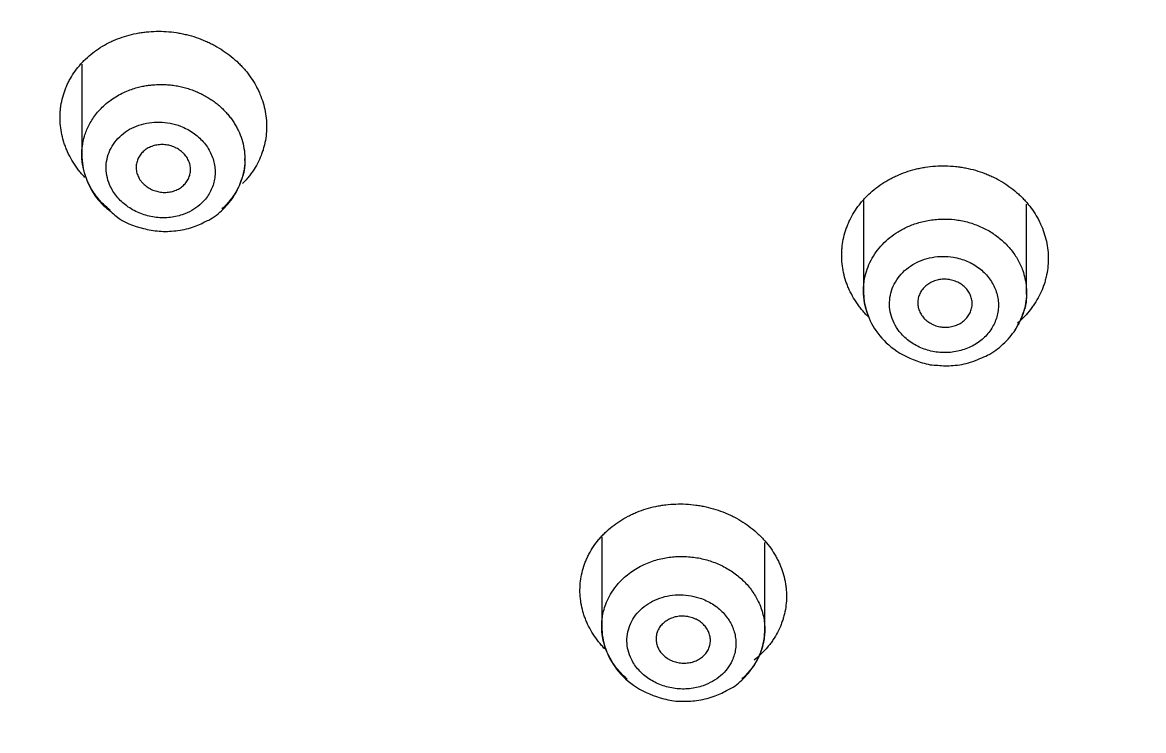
# Model space of a CAD drawing. Header units: millimetres. Extents: x 6110 to 6704, y -2661 to -1821.
# Drawn here: x 6330.16 to 6335.31, y -2176.34 to -2173.09 of the extents above; entities that cross this region are included whole.
import ezdxf

# ---------------------------------------------------------------- set-up
doc = ezdxf.new("R2010")
doc.units = ezdxf.units.MM
doc.header["$LTSCALE"] = 0.1
doc.linetypes.add('HIDDEN2', pattern=[4.7625, 3.175, -1.5875])
doc.layers.add('1', color=4, linetype='HIDDEN2', lineweight=13)
doc.layers.add('DIM', color=3, linetype='Continuous', lineweight=9)

msp = doc.modelspace()

# ---------------------------------------------------------------- hatches: boundary and pattern name
at = {"layer": 'DIM'}
h = msp.add_hatch(dxfattribs=at)
h.set_pattern_fill('ANSI31', color=2)
edge = h.paths.add_edge_path()
edge.add_line((6619.6172, -2595.9805), (6619.6172, -1962.2056))
edge.add_line((6634.6172, -1966.1101), (6619.6172, -1966.1101))
edge.add_line((6634.6172, -2610.9805), (6634.6172, -1966.1101))
edge.add_line((6634.6172, -2610.9805), (6184.4567, -2610.9805))
edge.add_line((6619.6172, -2595.9805), (6184.4567, -2595.9805))
edge.add_line((6184.4567, -2610.9805), (6184.4567, -2595.9805))

# ---------------------------------------------------------------- linework, layer by layer
at = {"layer": '1', "color": 7, "linetype": 'Continuous', "lineweight": -3}
for p, q in [((6330.4284, -2173.2795), (6330.4284, -2173.695)), ((6334.0232, -2173.9065), (6334.0232, -2174.3218)), ((6334.7732, -2174.3295), (6334.7732, -2173.9235)), ((6332.8195, -2175.4553), (6332.8195, -2175.8656)), ((6333.5695, -2175.8798), (6333.5695, -2175.479))]:
    msp.add_line(p, q, dxfattribs=at)
for centre, major_axis, start_param, end_param in [((6338.0093, -2168.509), (-13.75, 0), 3.141606, 7.301236), ((6338.0093, -2168.8384), (13.1753, 0), 4.984867, 10.723113)]:
    msp.add_ellipse(centre, major_axis=major_axis, ratio=0.906308, start_param=start_param, end_param=end_param, dxfattribs=at)
for points, knots in [([(6330.4424, -2173.8005), (6330.4372, -2173.7949), (6330.4321, -2173.7892), (6330.4223, -2173.7777), (6330.4177, -2173.7719), (6330.4087, -2173.7602), (6330.4044, -2173.7542), (6330.3838, -2173.7243), (6330.37, -2173.6993), (6330.3563, -2173.6667), (6330.3537, -2173.6601), (6330.3489, -2173.6468), (6330.3466, -2173.6401), (6330.3405, -2173.6199), (6330.3373, -2173.6064), (6330.3297, -2173.5658), (6330.3276, -2173.5386), (6330.3289, -2173.5043), (6330.3294, -2173.4974), (6330.3306, -2173.4839), (6330.3315, -2173.4771), (6330.3345, -2173.457), (6330.3401, -2173.4306), (6330.3486, -2173.4048), (6330.3561, -2173.3858), (6330.3588, -2173.3795), (6330.3645, -2173.3669), (6330.3676, -2173.3608), (6330.3836, -2173.3304), (6330.3991, -2173.3077), (6330.4216, -2173.281), (6330.4262, -2173.2758), (6330.4359, -2173.2655), (6330.4409, -2173.2605), (6330.4563, -2173.2457), (6330.4671, -2173.2364), (6330.5009, -2173.21), (6330.5253, -2173.1946), (6330.5582, -2173.1779), (6330.565, -2173.1747), (6330.5786, -2173.1686), (6330.5855, -2173.1657), (6330.6063, -2173.1575), (6330.6346, -2173.1479), (6330.664, -2173.1408), (6330.6864, -2173.1364), (6330.6939, -2173.1351), (6330.7091, -2173.1328), (6330.7168, -2173.1318), (6330.7553, -2173.1277), (6330.7862, -2173.1272), (6330.8325, -2173.1303), (6330.848, -2173.132), (6330.8712, -2173.1355), (6330.879, -2173.1369), (6330.8944, -2173.1399), (6330.902, -2173.1416), (6330.9399, -2173.1508), (6330.9693, -2173.1607), (6331.0048, -2173.1761), (6331.0118, -2173.1794), (6331.0258, -2173.1862), (6331.0327, -2173.1898), (6331.0531, -2173.2009), (6331.0662, -2173.2088), (6331.1042, -2173.2341), (6331.1276, -2173.253), (6331.1545, -2173.2792), (6331.1598, -2173.2846), (6331.17, -2173.2955), (6331.1749, -2173.301), (6331.1892, -2173.3179), (6331.2069, -2173.3411), (6331.2221, -2173.3655), (6331.2325, -2173.3844), (6331.2358, -2173.3908), (6331.242, -2173.4037), (6331.245, -2173.4102), (6331.2588, -2173.443), (6331.2669, -2173.4697), (6331.2745, -2173.5104), (6331.2763, -2173.5241), (6331.2779, -2173.5449), (6331.2782, -2173.5518), (6331.2785, -2173.5655), (6331.2784, -2173.5723), (6331.2771, -2173.6064), (6331.2731, -2173.6332), (6331.2643, -2173.6662), (6331.2623, -2173.6728), (6331.258, -2173.6858), (6331.2557, -2173.6923), (6331.2482, -2173.7114), (6331.2368, -2173.7362), (6331.2227, -2173.7597), (6331.2111, -2173.7769), (6331.2071, -2173.7826), (6331.1986, -2173.7937), (6331.1942, -2173.7992), (6331.1828, -2173.8127), (6331.1757, -2173.8206), (6331.1682, -2173.8282)], [0, 0, 0, 0, 0.011173, 0.011173, 0.02198, 0.02198, 0.032786, 0.032786, 0.07601, 0.07601, 0.086816, 0.086816, 0.097623, 0.097623, 0.119235, 0.119235, 0.162459, 0.162459, 0.173265, 0.173265, 0.184072, 0.184072, 0.205684, 0.227296, 0.227296, 0.238102, 0.238102, 0.248908, 0.248908, 0.292133, 0.292133, 0.302939, 0.302939, 0.313745, 0.313745, 0.335358, 0.335358, 0.378582, 0.378582, 0.389388, 0.389388, 0.400194, 0.400194, 0.421807, 0.443419, 0.443419, 0.454225, 0.454225, 0.465031, 0.465031, 0.508256, 0.508256, 0.529868, 0.529868, 0.540674, 0.540674, 0.55148, 0.55148, 0.594705, 0.594705, 0.605511, 0.605511, 0.616317, 0.616317, 0.637929, 0.637929, 0.681154, 0.681154, 0.69196, 0.69196, 0.702766, 0.702766, 0.724378, 0.745991, 0.745991, 0.756797, 0.756797, 0.767603, 0.767603, 0.810827, 0.810827, 0.83244, 0.83244, 0.843246, 0.843246, 0.854052, 0.854052, 0.897277, 0.897277, 0.908083, 0.908083, 0.918889, 0.918889, 0.940501, 0.962113, 0.962113, 0.97292, 0.97292, 0.983726, 0.983726, 1, 1, 1, 1]), ([(6330.4284, -2173.6951), (6330.4284, -2173.6822), (6330.4303, -2173.6535), (6330.44, -2173.6082), (6330.4596, -2173.5594), (6330.4903, -2173.5105), (6330.5264, -2173.4718), (6330.5617, -2173.4436), (6330.5912, -2173.4246), (6330.6204, -2173.4095), (6330.6487, -2173.3977), (6330.6756, -2173.3888), (6330.7007, -2173.3823), (6330.7238, -2173.3779), (6330.7446, -2173.3751), (6330.7629, -2173.3735), (6330.7787, -2173.3728), (6330.7919, -2173.3726), (6330.8086, -2173.3729), (6330.8295, -2173.3741), (6330.8553, -2173.3772), (6330.8807, -2173.3819), (6330.9055, -2173.388), (6330.9296, -2173.3955), (6330.953, -2173.4043), (6330.9755, -2173.4144), (6330.9971, -2173.4257), (6331.0176, -2173.4381), (6331.0371, -2173.4515), (6331.0554, -2173.4659), (6331.0726, -2173.4811), (6331.0885, -2173.497), (6331.1032, -2173.5137), (6331.1165, -2173.5309), (6331.1286, -2173.5486), (6331.1394, -2173.5668), (6331.1521, -2173.5917), (6331.1652, -2173.6249), (6331.1755, -2173.6674), (6331.1783, -2173.6981), (6331.1784, -2173.7144), (6331.1784, -2173.7156)], [0, 0, 0, 0, 0.036838, 0.082723, 0.132706, 0.186787, 0.244965, 0.278572, 0.309943, 0.33908, 0.36598, 0.390645, 0.413074, 0.433266, 0.451221, 0.46694, 0.480421, 0.491666, 0.500672, 0.522909, 0.54496, 0.566826, 0.588508, 0.610006, 0.63132, 0.652451, 0.673399, 0.694164, 0.714747, 0.735148, 0.755368, 0.775407, 0.795266, 0.814945, 0.834444, 0.853764, 0.872905, 0.912015, 0.95325, 0.996613, 1, 1, 1, 1]), ([(6330.9709, -2173.9262), (6330.9785, -2173.9196), (6330.9927, -2173.9056), (6331.0106, -2173.8821), (6331.0246, -2173.8566), (6331.0347, -2173.8295), (6331.0406, -2173.8014), (6331.0422, -2173.7726), (6331.0397, -2173.7436), (6331.0327, -2173.7151), (6331.0216, -2173.6873), (6331.0066, -2173.6609), (6330.9878, -2173.6363), (6330.9655, -2173.614), (6330.9404, -2173.5943), (6330.9126, -2173.5775), (6330.8779, -2173.5618), (6330.8356, -2173.5495), (6330.7864, -2173.5442), (6330.7373, -2173.5471), (6330.6905, -2173.5585), (6330.6473, -2173.5776), (6330.6098, -2173.6041), (6330.579, -2173.6367), (6330.5565, -2173.6743), (6330.5427, -2173.7153), (6330.5387, -2173.7584), (6330.5442, -2173.8018), (6330.5578, -2173.8392), (6330.5753, -2173.87), (6330.5941, -2173.8946), (6330.6163, -2173.9169), (6330.6414, -2173.9367), (6330.6691, -2173.9535), (6330.6989, -2173.967), (6330.7303, -2173.9772), (6330.7626, -2173.9837), (6330.7954, -2173.9863), (6330.8281, -2173.9854), (6330.8601, -2173.9806), (6330.8961, -2173.9707), (6330.9345, -2173.9537), (6330.9595, -2173.936), (6330.9709, -2173.9262)], [0, 0, 0, 0, 0.021018, 0.041797, 0.062698, 0.083623, 0.104338, 0.125218, 0.146088, 0.166789, 0.187717, 0.208588, 0.229275, 0.250184, 0.271084, 0.291777, 0.312657, 0.343862, 0.375091, 0.406246, 0.437544, 0.46878, 0.500104, 0.531348, 0.562583, 0.593855, 0.625032, 0.656283, 0.687489, 0.708341, 0.729063, 0.749993, 0.77081, 0.791522, 0.812476, 0.83334, 0.854042, 0.874933, 0.895897, 0.916603, 0.937404, 0.96884, 1, 1, 1, 1]), ([(6325.4662, -2173.63), (6325.5679, -2173.8542), (6325.8634, -2174.4465), (6326.4568, -2175.3608), (6327.2417, -2176.3581), (6328.1332, -2177.2793), (6329.1185, -2178.1175), (6330.1898, -2178.8631), (6331.3353, -2179.5125), (6332.5483, -2180.0467), (6333.3933, -2180.3577), (6333.8352, -2180.4704), (6333.8448, -2180.4729)], [0, 0, 0, 0, 0.068553, 0.18436, 0.300257, 0.416246, 0.532326, 0.648492, 0.764733, 0.881039, 0.997401, 1, 1, 1, 1]), ([(6330.8913, -2173.8407), (6330.8855, -2173.8456), (6330.8792, -2173.8498), (6330.869, -2173.8553), (6330.8655, -2173.857), (6330.8583, -2173.86), (6330.8545, -2173.8614), (6330.8432, -2173.865), (6330.8354, -2173.8667), (6330.8234, -2173.8683), (6330.8194, -2173.8686), (6330.8112, -2173.8689), (6330.8071, -2173.8689), (6330.7949, -2173.8684), (6330.7868, -2173.8673), (6330.7747, -2173.8647), (6330.7707, -2173.8636), (6330.7629, -2173.8612), (6330.7552, -2173.8584), (6330.7478, -2173.855), (6330.7406, -2173.8513), (6330.7371, -2173.8493), (6330.7268, -2173.8428), (6330.7205, -2173.8379), (6330.7118, -2173.8299), (6330.7091, -2173.8271), (6330.7052, -2173.8228), (6330.7039, -2173.8213), (6330.7015, -2173.8182), (6330.7003, -2173.8167), (6330.6946, -2173.809), (6330.6908, -2173.8025), (6330.6861, -2173.7923), (6330.6848, -2173.7888), (6330.6824, -2173.7817), (6330.6814, -2173.7782), (6330.6791, -2173.7675), (6330.6783, -2173.7604), (6330.6784, -2173.7495), (6330.6786, -2173.7459), (6330.6795, -2173.7388), (6330.6807, -2173.7318), (6330.6828, -2173.7249), (6330.6852, -2173.7181), (6330.6866, -2173.7148), (6330.6914, -2173.7051), (6330.6952, -2173.699), (6330.7021, -2173.6904), (6330.7045, -2173.6876), (6330.7098, -2173.6822), (6330.7125, -2173.6797), (6330.7212, -2173.6725), (6330.7275, -2173.6683), (6330.7377, -2173.6628), (6330.7413, -2173.6611), (6330.7485, -2173.658), (6330.7558, -2173.6553), (6330.7635, -2173.6533), (6330.7713, -2173.6515), (6330.7753, -2173.6508), (6330.7874, -2173.6492), (6330.7955, -2173.6489), (6330.8077, -2173.6494), (6330.8117, -2173.6498), (6330.8199, -2173.6508), (6330.824, -2173.6516), (6330.836, -2173.6542), (6330.8438, -2173.6566), (6330.8533, -2173.6605), (6330.8552, -2173.6613), (6330.8589, -2173.663), (6330.8607, -2173.6639), (6330.8662, -2173.6667), (6330.8697, -2173.6687), (6330.8799, -2173.6751), (6330.8862, -2173.6799), (6330.8935, -2173.6867), (6330.8949, -2173.688), (6330.8976, -2173.6909), (6330.9017, -2173.6951), (6330.9077, -2173.7026), (6330.9119, -2173.709), (6330.9158, -2173.7155), (6330.9175, -2173.7189), (6330.9222, -2173.7291), (6330.9245, -2173.7361), (6330.9269, -2173.7468), (6330.9275, -2173.7504), (6330.9282, -2173.7576), (6330.9284, -2173.7613), (6330.9283, -2173.772), (6330.9275, -2173.7791), (6330.925, -2173.7896), (6330.924, -2173.7931), (6330.9216, -2173.7999), (6330.9188, -2173.8065), (6330.9153, -2173.8128), (6330.9114, -2173.8189), (6330.9093, -2173.8219), (6330.9024, -2173.8306), (6330.8972, -2173.8359), (6330.8913, -2173.8407)], [0, 0, 0, 0, 0.03125, 0.03125, 0.046875, 0.046875, 0.0625, 0.0625, 0.09375, 0.09375, 0.109375, 0.109375, 0.125, 0.125, 0.15625, 0.15625, 0.171875, 0.171875, 0.1875, 0.203125, 0.203125, 0.21875, 0.21875, 0.25, 0.25, 0.265625, 0.265625, 0.273438, 0.273438, 0.28125, 0.28125, 0.3125, 0.3125, 0.328125, 0.328125, 0.34375, 0.34375, 0.375, 0.375, 0.390625, 0.390625, 0.40625, 0.421875, 0.421875, 0.4375, 0.4375, 0.46875, 0.46875, 0.484375, 0.484375, 0.5, 0.5, 0.53125, 0.53125, 0.546875, 0.546875, 0.5625, 0.578125, 0.578125, 0.59375, 0.59375, 0.625, 0.625, 0.640625, 0.640625, 0.65625, 0.65625, 0.6875, 0.6875, 0.695313, 0.695313, 0.703125, 0.703125, 0.71875, 0.71875, 0.75, 0.75, 0.757813, 0.757813, 0.765625, 0.78125, 0.796875, 0.796875, 0.8125, 0.8125, 0.84375, 0.84375, 0.859375, 0.859375, 0.875, 0.875, 0.90625, 0.90625, 0.921875, 0.921875, 0.9375, 0.953125, 0.953125, 0.96875, 0.96875, 1, 1, 1, 1]), ([(6330.5586, -2173.9507), (6330.556, -2173.9486), (6330.5506, -2173.9443), (6330.5314, -2173.9277), (6330.5031, -2173.8986), (6330.4715, -2173.854), (6330.4477, -2173.8052), (6330.4326, -2173.7535), (6330.4286, -2173.7163), (6330.4284, -2173.6968), (6330.4284, -2173.6951)], [0, 0, 0, 0, 0.032176, 0.066715, 0.246001, 0.427132, 0.610135, 0.795039, 0.981871, 1, 1, 1, 1]), ([(6330.4285, -2173.696), (6330.4291, -2173.7308), (6330.4406, -2173.7996), (6330.4872, -2173.8922), (6330.5368, -2173.9382), (6330.5625, -2173.9564)], [0, 0, 0, 0, 0.337769, 0.706022, 1, 1, 1, 1]), ([(6331.1784, -2173.7156), (6331.1784, -2173.7303), (6331.1762, -2173.7608), (6331.1692, -2173.7907), (6331.1644, -2173.8059)], [0, 0, 0, 0, 0.480067, 1, 1, 1, 1]), ([(6334.046, -2174.4416), (6334.0403, -2174.436), (6334.0347, -2174.4301), (6334.0244, -2174.4187), (6334.0195, -2174.4132), (6334.0103, -2174.4019), (6334.0059, -2174.3962), (6333.9845, -2174.3673), (6333.9701, -2174.3429), (6333.9554, -2174.3109), (6333.9526, -2174.3044), (6333.9474, -2174.2913), (6333.945, -2174.2847), (6333.9384, -2174.2648), (6333.9347, -2174.2515), (6333.9259, -2174.2112), (6333.923, -2174.1839), (6333.9232, -2174.1494), (6333.9235, -2174.1425), (6333.9243, -2174.1288), (6333.925, -2174.122), (6333.9274, -2174.1017), (6333.9321, -2174.0748), (6333.9398, -2174.0485), (6333.9467, -2174.0289), (6333.9492, -2174.0224), (6333.9545, -2174.0095), (6333.9574, -2174.0032), (6333.9725, -2173.9718), (6333.9872, -2173.948), (6334.0089, -2173.92), (6334.0134, -2173.9145), (6334.0227, -2173.9037), (6334.0276, -2173.8983), (6334.0426, -2173.8826), (6334.0531, -2173.8726), (6334.0861, -2173.8443), (6334.1101, -2173.8274), (6334.1426, -2173.8089), (6334.1492, -2173.8053), (6334.1627, -2173.7985), (6334.1695, -2173.7952), (6334.1901, -2173.7859), (6334.2182, -2173.7747), (6334.2474, -2173.766), (6334.2697, -2173.7605), (6334.2772, -2173.7588), (6334.2924, -2173.7557), (6334.3, -2173.7543), (6334.3385, -2173.7483), (6334.3693, -2173.7462), (6334.4158, -2173.747), (6334.4313, -2173.748), (6334.4546, -2173.7504), (6334.4624, -2173.7514), (6334.4779, -2173.7538), (6334.4856, -2173.7551), (6334.5237, -2173.7625), (6334.5533, -2173.771), (6334.5891, -2173.7848), (6334.5963, -2173.7878), (6334.6104, -2173.7939), (6334.6174, -2173.7972), (6334.638, -2173.8074), (6334.6513, -2173.8147), (6334.6898, -2173.8383), (6334.7137, -2173.8561), (6334.7413, -2173.8812), (6334.7467, -2173.8863), (6334.7571, -2173.8968), (6334.7622, -2173.9021), (6334.7768, -2173.9183), (6334.7952, -2173.9407), (6334.811, -2173.9645), (6334.8219, -2173.983), (6334.8254, -2173.9892), (6334.832, -2174.0019), (6334.8351, -2174.0083), (6334.8498, -2174.0405), (6334.8587, -2174.0668), (6334.8675, -2174.1074), (6334.8697, -2174.1211), (6334.8726, -2174.1487), (6334.8733, -2174.1625), (6334.873, -2174.2036), (6334.8698, -2174.2308), (6334.862, -2174.2644), (6334.8603, -2174.2711), (6334.8564, -2174.2844), (6334.8543, -2174.291), (6334.8474, -2174.3106), (6334.8368, -2174.3361), (6334.8234, -2174.3606), (6334.8124, -2174.3785), (6334.8085, -2174.3844), (6334.8004, -2174.396), (6334.7962, -2174.4018), (6334.7743, -2174.43), (6334.7544, -2174.4509), (6334.7321, -2174.47)], [0, 0, 0, 0, 0.011525, 0.011525, 0.022041, 0.022041, 0.032557, 0.032557, 0.074619, 0.074619, 0.085135, 0.085135, 0.095651, 0.095651, 0.116682, 0.116682, 0.158745, 0.158745, 0.169261, 0.169261, 0.179776, 0.179776, 0.200808, 0.221839, 0.221839, 0.232355, 0.232355, 0.24287, 0.24287, 0.284933, 0.284933, 0.295449, 0.295449, 0.305965, 0.305965, 0.326996, 0.326996, 0.369059, 0.369059, 0.379574, 0.379574, 0.39009, 0.39009, 0.411121, 0.432153, 0.432153, 0.442669, 0.442669, 0.453184, 0.453184, 0.495247, 0.495247, 0.516278, 0.516278, 0.526794, 0.526794, 0.53731, 0.53731, 0.579372, 0.579372, 0.589888, 0.589888, 0.600404, 0.600404, 0.621435, 0.621435, 0.663498, 0.663498, 0.674014, 0.674014, 0.684529, 0.684529, 0.705561, 0.726592, 0.726592, 0.737108, 0.737108, 0.747623, 0.747623, 0.789686, 0.789686, 0.810718, 0.810718, 0.831749, 0.831749, 0.873812, 0.873812, 0.884327, 0.884327, 0.894843, 0.894843, 0.915874, 0.936906, 0.936906, 0.947422, 0.947422, 0.957937, 0.957937, 1, 1, 1, 1]), ([(6331.0007, -2174.001), (6331.0045, -2173.9994), (6331.0341, -2173.9865), (6331.0808, -2173.947), (6331.1337, -2173.8839), (6331.1553, -2173.8348), (6331.163, -2173.8094)], [0, 0, 0, 0, 0.045477, 0.362892, 0.690653, 1, 1, 1, 1]), ([(6331.1644, -2173.8059), (6331.1642, -2173.8065), (6331.1586, -2173.8237), (6331.1442, -2173.8573), (6331.1139, -2173.9038), (6331.0875, -2173.9317), (6331.0727, -2173.9448)], [0, 0, 0, 0, 0.012834, 0.328334, 0.657386, 1, 1, 1, 1]), ([(6330.5625, -2173.9564), (6330.57, -2173.9645), (6330.6101, -2174.0029), (6330.6904, -2174.033), (6330.7849, -2174.0497), (6330.862, -2174.0477), (6330.936, -2174.0321), (6330.9805, -2174.0123), (6331.0007, -2174.001)], [0, 0, 0, 0, 0.071466, 0.364014, 0.519583, 0.681346, 0.850078, 1, 1, 1, 1]), ([(6334.0498, -2174.4456), (6334.0473, -2174.4399), (6334.0382, -2174.4177), (6334.0266, -2174.3766), (6334.0214, -2174.3211), (6334.0265, -2174.2686), (6334.0395, -2174.2214), (6334.0573, -2174.1807), (6334.0809, -2174.1425), (6334.1099, -2174.1075), (6334.1439, -2174.0762), (6334.1761, -2174.0535), (6334.2043, -2174.0374), (6334.2275, -2174.0262), (6334.2523, -2174.0162), (6334.2787, -2174.0075), (6334.3066, -2174.0004), (6334.336, -2173.9952), (6334.3667, -2173.992), (6334.4072, -2173.9909), (6334.4572, -2173.9949), (6334.5148, -2174.0078), (6334.5696, -2174.0286), (6334.6202, -2174.0568), (6334.6654, -2174.0919), (6334.7039, -2174.1328), (6334.7349, -2174.1787), (6334.7551, -2174.2236), (6334.7672, -2174.266), (6334.7732, -2174.3057), (6334.7737, -2174.3481), (6334.7677, -2174.3924), (6334.7571, -2174.4283), (6334.7452, -2174.4566), (6334.734, -2174.4786), (6334.7243, -2174.4942), (6334.7186, -2174.5026), (6334.7184, -2174.5029)], [0, 0, 0, 0, 0.013457, 0.052051, 0.092881, 0.135946, 0.168119, 0.200292, 0.232467, 0.264642, 0.296818, 0.328995, 0.345764, 0.363115, 0.381048, 0.399563, 0.41866, 0.43834, 0.458602, 0.479446, 0.518066, 0.556748, 0.595494, 0.634305, 0.673182, 0.712127, 0.751143, 0.790229, 0.81792, 0.847314, 0.878409, 0.911207, 0.945706, 0.960343, 0.97819, 0.999245, 1, 1, 1, 1]), ([(6334.5371, -2174.568), (6334.5462, -2174.5626), (6334.5633, -2174.5507), (6334.586, -2174.5301), (6334.6054, -2174.5069), (6334.6212, -2174.4817), (6334.6331, -2174.4549), (6334.6409, -2174.4269), (6334.6445, -2174.3981), (6334.6438, -2174.3691), (6334.6388, -2174.3403), (6334.6298, -2174.3123), (6334.6166, -2174.2855), (6334.5995, -2174.2604), (6334.5791, -2174.2373), (6334.5553, -2174.2168), (6334.5287, -2174.1993), (6334.4999, -2174.1848), (6334.4693, -2174.1739), (6334.4321, -2174.1654), (6334.3882, -2174.1617), (6334.3391, -2174.1664), (6334.2921, -2174.1792), (6334.2491, -2174.2001), (6334.2115, -2174.2279), (6334.1812, -2174.2618), (6334.1587, -2174.3003), (6334.1455, -2174.3421), (6334.1415, -2174.3855), (6334.1475, -2174.4289), (6334.1626, -2174.4706), (6334.1843, -2174.5048), (6334.2082, -2174.5316), (6334.2319, -2174.552), (6334.2584, -2174.5696), (6334.2872, -2174.584), (6334.3179, -2174.595), (6334.3499, -2174.6024), (6334.3825, -2174.6061), (6334.4154, -2174.606), (6334.4479, -2174.602), (6334.4795, -2174.5944), (6334.5096, -2174.5832), (6334.5282, -2174.5734), (6334.5371, -2174.568)], [0, 0, 0, 0, 0.02104, 0.041793, 0.062618, 0.083643, 0.104364, 0.125139, 0.14609, 0.166805, 0.187651, 0.208531, 0.229236, 0.250154, 0.271021, 0.29171, 0.312633, 0.333536, 0.354223, 0.375105, 0.40634, 0.437548, 0.46879, 0.500134, 0.531261, 0.562639, 0.593781, 0.625063, 0.65629, 0.687509, 0.718753, 0.749966, 0.770833, 0.791561, 0.812476, 0.833305, 0.854027, 0.874973, 0.895831, 0.916541, 0.937445, 0.958409, 0.979142, 1, 1, 1, 1]), ([(6334.4866, -2174.4581), (6334.4808, -2174.4632), (6334.4745, -2174.4677), (6334.4643, -2174.4735), (6334.4608, -2174.4753), (6334.4536, -2174.4786), (6334.4499, -2174.4801), (6334.4385, -2174.4841), (6334.4307, -2174.486), (6334.4187, -2174.488), (6334.4146, -2174.4885), (6334.4064, -2174.489), (6334.4023, -2174.4892), (6334.3901, -2174.489), (6334.382, -2174.4881), (6334.3699, -2174.4858), (6334.3659, -2174.4849), (6334.358, -2174.4827), (6334.3503, -2174.4801), (6334.343, -2174.4769), (6334.3375, -2174.4743), (6334.3358, -2174.4734), (6334.3322, -2174.4714), (6334.3305, -2174.4704), (6334.3219, -2174.4653), (6334.3156, -2174.4606), (6334.307, -2174.4528), (6334.3042, -2174.4501), (6334.299, -2174.4444), (6334.2965, -2174.4414), (6334.2897, -2174.4323), (6334.2859, -2174.4259), (6334.2812, -2174.4158), (6334.2798, -2174.4123), (6334.2774, -2174.4054), (6334.2764, -2174.4019), (6334.274, -2174.3912), (6334.2732, -2174.3841), (6334.2732, -2174.3695), (6334.274, -2174.3623), (6334.2764, -2174.3518), (6334.2774, -2174.3483), (6334.2797, -2174.3415), (6334.2811, -2174.338), (6334.2858, -2174.3281), (6334.2897, -2174.3218), (6334.2965, -2174.3129), (6334.2989, -2174.31), (6334.3041, -2174.3045), (6334.3069, -2174.3019), (6334.3155, -2174.2944), (6334.3218, -2174.2899), (6334.332, -2174.284), (6334.3356, -2174.2822), (6334.3428, -2174.2789), (6334.3501, -2174.2759), (6334.3578, -2174.2736), (6334.3656, -2174.2716), (6334.3696, -2174.2708), (6334.3817, -2174.2688), (6334.3898, -2174.2682), (6334.4021, -2174.2684), (6334.4062, -2174.2686), (6334.4123, -2174.2692), (6334.4144, -2174.2695), (6334.4184, -2174.2701), (6334.4205, -2174.2704), (6334.4305, -2174.2723), (6334.4383, -2174.2745), (6334.4496, -2174.2788), (6334.4534, -2174.2804), (6334.4607, -2174.284), (6334.4642, -2174.2859), (6334.4743, -2174.292), (6334.4807, -2174.2967), (6334.4894, -2174.3046), (6334.4922, -2174.3073), (6334.4974, -2174.313), (6334.5022, -2174.3188), (6334.5064, -2174.3251), (6334.5103, -2174.3315), (6334.5121, -2174.3349), (6334.5168, -2174.345), (6334.5192, -2174.3519), (6334.5216, -2174.3625), (6334.5222, -2174.3661), (6334.523, -2174.3734), (6334.5232, -2174.377), (6334.5232, -2174.3878), (6334.5224, -2174.395), (6334.52, -2174.4056), (6334.519, -2174.4091), (6334.5166, -2174.416), (6334.5139, -2174.4228), (6334.5104, -2174.4292), (6334.5066, -2174.4355), (6334.5045, -2174.4386), (6334.4976, -2174.4476), (6334.4924, -2174.4531), (6334.4866, -2174.4581)], [0, 0, 0, 0, 0.03125, 0.03125, 0.046875, 0.046875, 0.0625, 0.0625, 0.09375, 0.09375, 0.109375, 0.109375, 0.125, 0.125, 0.15625, 0.15625, 0.171875, 0.171875, 0.1875, 0.203125, 0.203125, 0.210938, 0.210938, 0.21875, 0.21875, 0.25, 0.25, 0.265625, 0.265625, 0.28125, 0.28125, 0.3125, 0.3125, 0.328125, 0.328125, 0.34375, 0.34375, 0.375, 0.375, 0.40625, 0.40625, 0.421875, 0.421875, 0.4375, 0.4375, 0.46875, 0.46875, 0.484375, 0.484375, 0.5, 0.5, 0.53125, 0.53125, 0.546875, 0.546875, 0.5625, 0.578125, 0.578125, 0.59375, 0.59375, 0.625, 0.625, 0.640625, 0.640625, 0.648437, 0.648437, 0.65625, 0.65625, 0.6875, 0.6875, 0.703125, 0.703125, 0.71875, 0.71875, 0.75, 0.75, 0.765625, 0.765625, 0.78125, 0.796875, 0.796875, 0.8125, 0.8125, 0.84375, 0.84375, 0.859375, 0.859375, 0.875, 0.875, 0.90625, 0.90625, 0.921875, 0.921875, 0.9375, 0.953125, 0.953125, 0.96875, 0.96875, 1, 1, 1, 1]), ([(6334.0234, -2174.3233), (6334.0238, -2174.354), (6334.0331, -2174.4169), (6334.0776, -2174.5114), (6334.162, -2174.5977), (6334.2629, -2174.6462), (6334.3351, -2174.6642), (6334.3626, -2174.6644), (6334.3653, -2174.6643)], [0, 0, 0, 0, 0.174644, 0.374043, 0.599116, 0.850021, 0.985459, 1, 1, 1, 1]), ([(6334.5593, -2174.6325), (6334.5715, -2174.6284), (6334.6105, -2174.6126), (6334.6681, -2174.5688), (6334.7244, -2174.5041), (6334.7475, -2174.454), (6334.7558, -2174.4282)], [0, 0, 0, 0, 0.125197, 0.417011, 0.719613, 1, 1, 1, 1]), ([(6334.3653, -2174.6643), (6334.3889, -2174.6666), (6334.4394, -2174.6669), (6334.5061, -2174.6558), (6334.5452, -2174.6395), (6334.5593, -2174.6325)], [0, 0, 0, 0, 0.350974, 0.761655, 1, 1, 1, 1]), ([(6332.8336, -2175.9684), (6332.8285, -2175.9632), (6332.8236, -2175.9578), (6332.814, -2175.9469), (6332.8093, -2175.9412), (6332.8004, -2175.9299), (6332.7961, -2175.9242), (6332.7754, -2175.8951), (6332.7616, -2175.8708), (6332.7478, -2175.839), (6332.7452, -2175.8326), (6332.7403, -2175.8196), (6332.7381, -2175.813), (6332.732, -2175.7934), (6332.7286, -2175.7802), (6332.7209, -2175.7406), (6332.7188, -2175.7138), (6332.7206, -2175.6599), (6332.7246, -2175.6335), (6332.7349, -2175.5949), (6332.7391, -2175.5822), (6332.7465, -2175.5633), (6332.7491, -2175.5571), (6332.7548, -2175.5447), (6332.7578, -2175.5386), (6332.7736, -2175.5085), (6332.7889, -2175.4858), (6332.8113, -2175.4592), (6332.8159, -2175.454), (6332.8255, -2175.4437), (6332.8304, -2175.4386), (6332.8458, -2175.4238), (6332.8565, -2175.4144), (6332.8901, -2175.3878), (6332.9145, -2175.3721), (6332.9474, -2175.3551), (6332.9541, -2175.3518), (6332.9677, -2175.3456), (6332.9746, -2175.3426), (6332.9954, -2175.3341), (6333.0237, -2175.3241), (6333.0531, -2175.3166), (6333.0755, -2175.3118), (6333.0831, -2175.3104), (6333.0983, -2175.3079), (6333.106, -2175.3068), (6333.1446, -2175.3021), (6333.1755, -2175.301), (6333.222, -2175.3033), (6333.2375, -2175.3047), (6333.2608, -2175.3079), (6333.2686, -2175.3091), (6333.2841, -2175.3119), (6333.2917, -2175.3134), (6333.3298, -2175.3219), (6333.3592, -2175.3312), (6333.3948, -2175.3459), (6333.4019, -2175.349), (6333.4159, -2175.3555), (6333.4228, -2175.3589), (6333.4433, -2175.3695), (6333.4564, -2175.3771), (6333.4945, -2175.4015), (6333.518, -2175.4198), (6333.545, -2175.4452), (6333.5502, -2175.4504), (6333.5604, -2175.461), (6333.5653, -2175.4664), (6333.5796, -2175.4827), (6333.5974, -2175.5052), (6333.6126, -2175.5291), (6333.6231, -2175.5475), (6333.6264, -2175.5537), (6333.6327, -2175.5664), (6333.6357, -2175.5727), (6333.6495, -2175.6046), (6333.6576, -2175.6307), (6333.6641, -2175.664), (6333.6652, -2175.6707), (6333.6671, -2175.6841), (6333.6678, -2175.6909), (6333.6694, -2175.7112), (6333.6697, -2175.7246), (6333.6684, -2175.7647), (6333.6645, -2175.7911), (6333.6558, -2175.8236), (6333.6539, -2175.8301), (6333.6497, -2175.843), (6333.6474, -2175.8494), (6333.64, -2175.8682), (6333.6288, -2175.8927), (6333.6148, -2175.9161), (6333.6033, -2175.9332), (6333.5993, -2175.9388), (6333.591, -2175.9499), (6333.5866, -2175.9554), (6333.5641, -2175.9822), (6333.5437, -2176.0019), (6333.521, -2176.0198)], [0, 0, 0, 0, 0.010506, 0.010506, 0.021032, 0.021032, 0.031559, 0.031559, 0.073665, 0.073665, 0.084191, 0.084191, 0.094718, 0.094718, 0.115771, 0.115771, 0.157877, 0.157877, 0.199983, 0.199983, 0.221036, 0.221036, 0.231563, 0.231563, 0.242089, 0.242089, 0.284196, 0.284196, 0.294722, 0.294722, 0.305249, 0.305249, 0.326302, 0.326302, 0.368408, 0.368408, 0.378934, 0.378934, 0.389461, 0.389461, 0.410514, 0.431567, 0.431567, 0.442094, 0.442094, 0.45262, 0.45262, 0.494726, 0.494726, 0.515779, 0.515779, 0.526306, 0.526306, 0.536832, 0.536832, 0.578939, 0.578939, 0.589465, 0.589465, 0.599992, 0.599992, 0.621045, 0.621045, 0.663151, 0.663151, 0.673677, 0.673677, 0.684204, 0.684204, 0.705257, 0.72631, 0.72631, 0.736837, 0.736837, 0.747363, 0.747363, 0.789469, 0.789469, 0.799996, 0.799996, 0.810522, 0.810522, 0.831575, 0.831575, 0.873682, 0.873682, 0.884208, 0.884208, 0.894735, 0.894735, 0.915788, 0.936841, 0.936841, 0.947367, 0.947367, 0.957894, 0.957894, 1, 1, 1, 1]), ([(6332.8195, -2175.8656), (6332.8195, -2175.8631), (6332.8196, -2175.8545), (6332.8206, -2175.8379), (6332.8237, -2175.8141), (6332.8303, -2175.7853), (6332.8419, -2175.752), (6332.8603, -2175.715), (6332.8874, -2175.6759), (6332.9193, -2175.6424), (6332.9524, -2175.6159), (6332.9825, -2175.5964), (6333.0135, -2175.5803), (6333.0449, -2175.5674), (6333.0762, -2175.5575), (6333.1071, -2175.5504), (6333.1372, -2175.5458), (6333.1662, -2175.5435), (6333.2061, -2175.5429), (6333.2572, -2175.5476), (6333.3181, -2175.5624), (6333.3756, -2175.5859), (6333.428, -2175.6174), (6333.4739, -2175.656), (6333.5121, -2175.7006), (6333.537, -2175.7428), (6333.5525, -2175.7798), (6333.5618, -2175.8106), (6333.5678, -2175.8429), (6333.5699, -2175.8726), (6333.5691, -2175.9018), (6333.5653, -2175.9326), (6333.556, -2175.9705), (6333.5381, -2176.0143), (6333.5084, -2176.0619), (6333.4806, -2176.0919), (6333.4642, -2176.1066)], [0, 0, 0, 0, 0.005793, 0.020187, 0.038868, 0.061834, 0.089085, 0.120618, 0.156432, 0.196523, 0.223275, 0.249051, 0.273851, 0.297675, 0.320524, 0.342396, 0.363294, 0.383217, 0.402165, 0.44487, 0.487549, 0.530209, 0.572857, 0.6155, 0.658144, 0.700796, 0.724642, 0.749202, 0.774475, 0.800463, 0.818524, 0.842668, 0.872892, 0.909192, 0.951564, 1, 1, 1, 1]), ([(6333.3663, -2176.0919), (6333.3777, -2176.082), (6333.3982, -2176.0604), (6333.4181, -2176.0271), (6333.4299, -2175.996), (6333.4357, -2175.9683), (6333.4373, -2175.94), (6333.4348, -2175.9116), (6333.4279, -2175.8837), (6333.4168, -2175.8566), (6333.4019, -2175.8308), (6333.3831, -2175.8068), (6333.361, -2175.7851), (6333.3359, -2175.7659), (6333.3081, -2175.7497), (6333.2733, -2175.7347), (6333.2309, -2175.723), (6333.1816, -2175.7184), (6333.1324, -2175.7219), (6333.0855, -2175.7339), (6333.0423, -2175.7535), (6333.0048, -2175.7801), (6332.9741, -2175.8126), (6332.9518, -2175.8499), (6332.9381, -2175.8904), (6332.9341, -2175.9327), (6332.9395, -2175.9753), (6332.953, -2176.0118), (6332.9704, -2176.0418), (6332.9891, -2176.0658), (6333.0113, -2176.0875), (6333.0364, -2176.1066), (6333.0641, -2176.1228), (6333.0939, -2176.1358), (6333.1253, -2176.1454), (6333.1577, -2176.1514), (6333.1906, -2176.1536), (6333.2234, -2176.1522), (6333.2555, -2176.1471), (6333.2915, -2176.1368), (6333.3299, -2176.1195), (6333.3549, -2176.1017), (6333.3663, -2176.0919)], [0, 0, 0, 0, 0.03139, 0.062633, 0.083595, 0.104317, 0.125155, 0.146059, 0.16677, 0.187663, 0.208544, 0.22924, 0.250147, 0.271054, 0.291743, 0.312619, 0.343862, 0.375055, 0.406249, 0.437511, 0.468744, 0.50008, 0.531273, 0.562558, 0.593787, 0.625005, 0.656259, 0.687467, 0.708351, 0.729076, 0.749983, 0.770819, 0.791538, 0.812482, 0.83332, 0.854028, 0.87495, 0.895861, 0.916566, 0.937418, 0.968806, 1, 1, 1, 1]), ([(6333.2829, -2176.0049), (6333.2771, -2176.0098), (6333.2708, -2176.0141), (6333.2607, -2176.0196), (6333.2572, -2176.0213), (6333.25, -2176.0245), (6333.2462, -2176.0259), (6333.2349, -2176.0297), (6333.2271, -2176.0315), (6333.2151, -2176.0332), (6333.211, -2176.0336), (6333.2028, -2176.0341), (6333.1987, -2176.0342), (6333.1865, -2176.0338), (6333.1783, -2176.0329), (6333.1662, -2176.0305), (6333.1622, -2176.0295), (6333.1543, -2176.0273), (6333.1466, -2176.0247), (6333.1392, -2176.0214), (6333.1338, -2176.0188), (6333.132, -2176.0178), (6333.1285, -2176.0159), (6333.1267, -2176.0149), (6333.1181, -2176.0097), (6333.1118, -2176.005), (6333.1032, -2175.9973), (6333.1004, -2175.9946), (6333.0952, -2175.9889), (6333.0927, -2175.986), (6333.0859, -2175.977), (6333.0821, -2175.9706), (6333.0774, -2175.9607), (6333.076, -2175.9573), (6333.0736, -2175.9504), (6333.0726, -2175.9469), (6333.0703, -2175.9365), (6333.0695, -2175.9295), (6333.0695, -2175.9152), (6333.0703, -2175.9083), (6333.0727, -2175.898), (6333.0737, -2175.8946), (6333.0761, -2175.8879), (6333.0775, -2175.8846), (6333.0822, -2175.875), (6333.086, -2175.8689), (6333.0928, -2175.8603), (6333.0952, -2175.8575), (6333.1004, -2175.8522), (6333.1032, -2175.8497), (6333.1118, -2175.8425), (6333.118, -2175.8382), (6333.1282, -2175.8325), (6333.1318, -2175.8308), (6333.139, -2175.8277), (6333.1463, -2175.8249), (6333.154, -2175.8227), (6333.1618, -2175.8208), (6333.1658, -2175.8201), (6333.1779, -2175.8183), (6333.186, -2175.8178), (6333.1983, -2175.8182), (6333.2024, -2175.8184), (6333.2085, -2175.8191), (6333.2106, -2175.8194), (6333.2146, -2175.82), (6333.2167, -2175.8204), (6333.2267, -2175.8224), (6333.2345, -2175.8246), (6333.244, -2175.8283), (6333.2459, -2175.829), (6333.2496, -2175.8307), (6333.2515, -2175.8315), (6333.257, -2175.8342), (6333.2605, -2175.8361), (6333.2707, -2175.8423), (6333.277, -2175.847), (6333.2858, -2175.8548), (6333.2886, -2175.8575), (6333.2938, -2175.8631), (6333.2986, -2175.8689), (6333.3028, -2175.8751), (6333.3067, -2175.8815), (6333.3085, -2175.8848), (6333.3132, -2175.8948), (6333.3155, -2175.9016), (6333.3179, -2175.912), (6333.3185, -2175.9156), (6333.3193, -2175.9227), (6333.3195, -2175.9262), (6333.3195, -2175.9368), (6333.3187, -2175.9437), (6333.3163, -2175.9541), (6333.3153, -2175.9575), (6333.3129, -2175.9642), (6333.3101, -2175.9707), (6333.3067, -2175.977), (6333.3028, -2175.9831), (6333.3007, -2175.9861), (6333.2939, -2175.9947), (6333.2887, -2176.0001), (6333.2829, -2176.0049)], [0, 0, 0, 0, 0.03125, 0.03125, 0.046875, 0.046875, 0.0625, 0.0625, 0.09375, 0.09375, 0.109375, 0.109375, 0.125, 0.125, 0.15625, 0.15625, 0.171875, 0.171875, 0.1875, 0.203125, 0.203125, 0.210938, 0.210938, 0.21875, 0.21875, 0.25, 0.25, 0.265625, 0.265625, 0.28125, 0.28125, 0.3125, 0.3125, 0.328125, 0.328125, 0.34375, 0.34375, 0.375, 0.375, 0.40625, 0.40625, 0.421875, 0.421875, 0.4375, 0.4375, 0.46875, 0.46875, 0.484375, 0.484375, 0.5, 0.5, 0.53125, 0.53125, 0.546875, 0.546875, 0.5625, 0.578125, 0.578125, 0.59375, 0.59375, 0.625, 0.625, 0.640625, 0.640625, 0.648438, 0.648438, 0.65625, 0.65625, 0.6875, 0.6875, 0.695313, 0.695313, 0.703125, 0.703125, 0.71875, 0.71875, 0.75, 0.75, 0.765625, 0.765625, 0.78125, 0.796875, 0.796875, 0.8125, 0.8125, 0.84375, 0.84375, 0.859375, 0.859375, 0.875, 0.875, 0.90625, 0.90625, 0.921875, 0.921875, 0.9375, 0.953125, 0.953125, 0.96875, 0.96875, 1, 1, 1, 1]), ([(6332.9367, -2176.1068), (6332.9358, -2176.106), (6332.9255, -2176.0972), (6332.9067, -2176.0792), (6332.8826, -2176.0507), (6332.8616, -2176.0193), (6332.8441, -2175.9853), (6332.8308, -2175.949), (6332.8221, -2175.9106), (6332.8196, -2175.8825), (6332.8195, -2175.8674), (6332.8195, -2175.8656)], [0, 0, 0, 0, 0.01264, 0.13995, 0.27084, 0.405317, 0.54339, 0.685066, 0.830351, 0.979252, 1, 1, 1, 1]), ([(6332.8195, -2175.8665), (6332.8201, -2175.9006), (6332.8314, -2175.9685), (6332.884, -2176.0676), (6332.9772, -2176.1525), (6333.0833, -2176.1953), (6333.156, -2176.2097), (6333.1822, -2176.2086), (6333.1839, -2176.2085)], [0, 0, 0, 0, 0.188365, 0.394211, 0.618437, 0.86208, 0.991396, 1, 1, 1, 1]), ([(6333.3939, -2176.16), (6333.3981, -2176.1582), (6333.4278, -2176.1449), (6333.4743, -2176.1053), (6333.5271, -2176.0414), (6333.5616, -2175.9637), (6333.5693, -2175.9084), (6333.5694, -2175.8791)], [0, 0, 0, 0, 0.037104, 0.267143, 0.504033, 0.748176, 1, 1, 1, 1]), ([(6333.1839, -2176.2085), (6333.2082, -2176.2097), (6333.2584, -2176.2077), (6333.3305, -2176.1913), (6333.3743, -2176.1712), (6333.3939, -2176.16)], [0, 0, 0, 0, 0.32524, 0.686717, 1, 1, 1, 1])]:
    msp.add_open_spline(points, degree=3, knots=knots, dxfattribs=at)
for points in [[(6331.163, -2173.8094), (6331.1836, -2173.766), (6331.1783, -2173.7154)], [(6334.7558, -2174.4282), (6334.7789, -2174.3821), (6334.7729, -2174.3284)]]:
    msp.add_open_spline(points, degree=2, dxfattribs=at)

doc.saveas('drawing.dxf')
